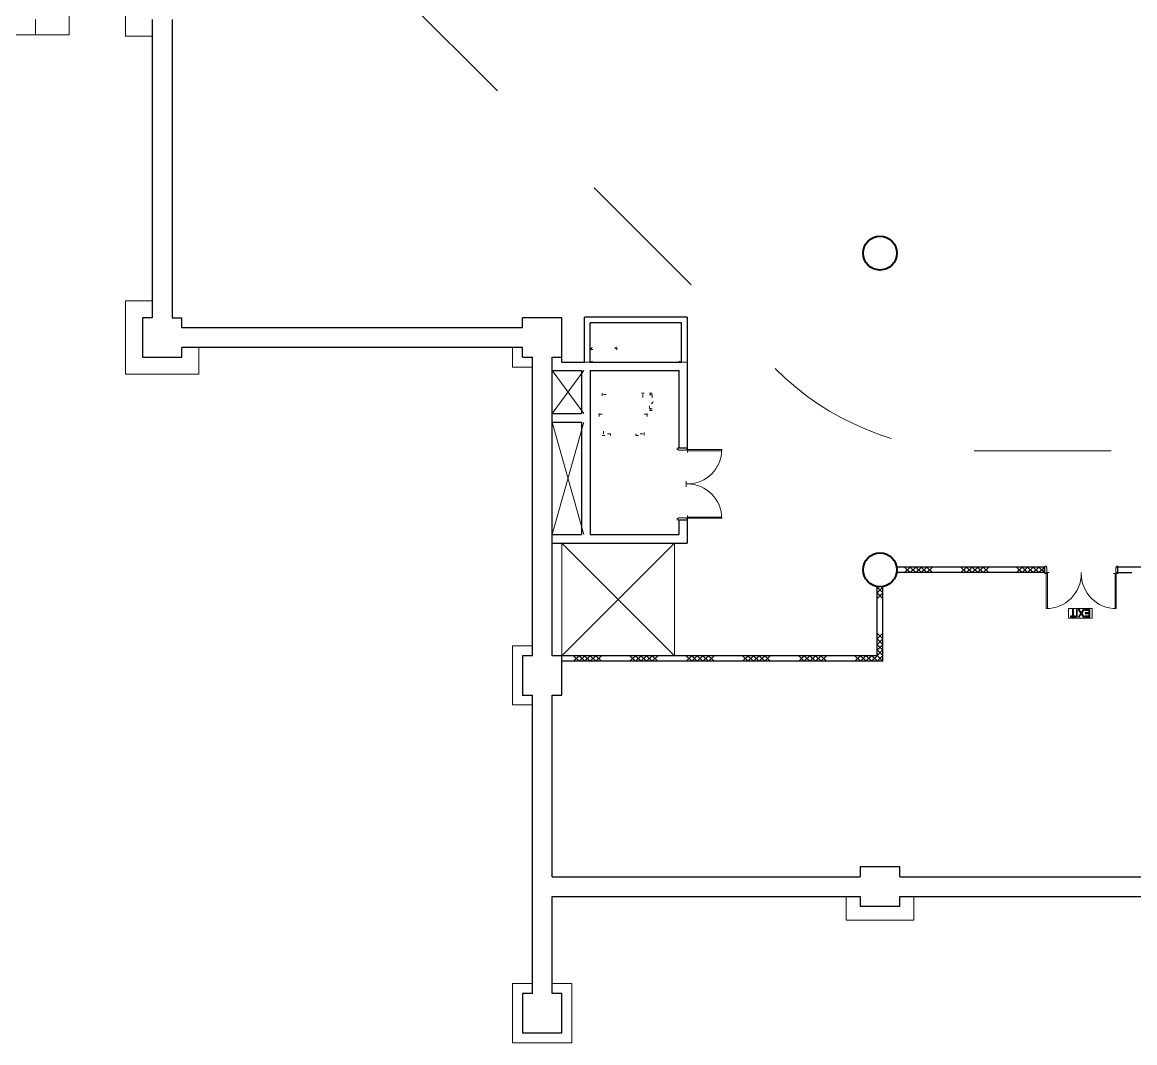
# Model space of a CAD drawing. Header units: metres. Extents: x 1807 to 3745, y 842 to 1968.
# Drawn here: x 3560.53 to 3600.05, y 1258.95 to 1295.2 of the extents above; entities that cross this region are included whole.
import ezdxf

# ---------------------------------------------------------------- set-up
doc = ezdxf.new("R2010")
doc.units = ezdxf.units.M
doc.header["$MEASUREMENT"] = 0
for name, pattern in [('DGN1', [7.299439, 0, -7.299439]), ('DGN2', [9.732586, 4.866293, -4.866293]), ('DGN4', [19.465171, 9.732586, -4.866293, 0, -4.866293])]:
    doc.linetypes.add(name, pattern=pattern)
doc.layers.add('Level 1', color=7, linetype='Continuous', lineweight=0)

msp = doc.modelspace()

# ---------------------------------------------------------------- linework, layer by layer
at = {"layer": 'Level 1', "color": 7, "linetype": 'DGN2', "lineweight": 0}
for p, q in [((3567.087, 1303.083), (3587.269, 1282.9)), ((3594.34, 1279.971), (3615.199, 1279.971))]:
    msp.add_line(p, q, dxfattribs=at)
at = {"layer": 'Level 1', "color": 7, "linetype": 'Continuous', "lineweight": 13}
for p in [(3562.2, 1295.65), (3559.8, 1294.75)]:
    msp.add_line(p, (3562.2, 1294.75), dxfattribs=at)
at = {"layer": 'Level 1', "color": 7, "linetype": 'Continuous', "lineweight": 0}
for p, q in [((3564.199, 1294.701), (3564.199, 1295.651)), ((3561, 1294.75), (3561, 1295.3)), ((3565.149, 1284.701), (3565.149, 1295.301)), ((3565.849, 1295.301), (3565.849, 1284.7)), ((3565.149, 1294.701), (3564.199, 1294.701)), ((3564.199, 1282.701), (3564.199, 1285.3)), ((3565.149, 1285.3), (3564.199, 1285.3)), ((3564.799, 1284.7), (3565.149, 1284.701)), ((3564.799, 1283.3), (3564.799, 1284.7)), ((3565.849, 1284.7), (3566.198, 1284.7)), ((3566.198, 1284.7), (3566.199, 1284.351)), ((3578.299, 1284.35), (3578.299, 1284.7)), ((3578.299, 1284.7), (3579.699, 1284.7)), ((3579.699, 1284.7), (3579.699, 1283.3)), ((3584.149, 1284.725), (3580.499, 1284.725)), ((3580.499, 1284.725), (3580.499, 1283.125)), ((3580.699, 1284.525), (3583.949, 1284.526)), ((3580.699, 1283.125), (3580.699, 1284.525)), ((3583.949, 1284.526), (3583.949, 1283.125)), ((3584.149, 1283.125), (3584.149, 1284.725)), ((3566.199, 1284.351), (3578.299, 1284.35)), ((3578.299, 1283.651), (3566.199, 1283.651)), ((3566.199, 1283.651), (3566.199, 1283.3)), ((3566.799, 1282.701), (3566.799, 1283.65)), ((3577.949, 1283.651), (3577.949, 1282.95)), ((3578.299, 1283.3), (3578.299, 1283.651)), ((3566.199, 1283.3), (3564.799, 1283.3)), ((3578.649, 1283.3), (3578.299, 1283.3)), ((3578.649, 1272.7), (3578.649, 1283.3)), ((3579.699, 1283.3), (3579.349, 1283.3)), ((3579.349, 1283.3), (3579.349, 1272.7)), ((3579.699, 1283.3), (3579.349, 1283.3)), ((3579.349, 1283.3), (3579.349, 1282.825)), ((3579.699, 1283.125), (3579.699, 1283.3)), ((3577.949, 1282.95), (3578.649, 1282.95)), ((3584.149, 1283.125), (3579.699, 1283.125)), ((3580.499, 1283.125), (3580.699, 1283.125)), ((3583.949, 1283.125), (3584.149, 1283.125)), ((3584.149, 1280.08), (3584.149, 1283.125)), ((3564.199, 1282.701), (3566.799, 1282.701)), ((3580.474, 1281.3), (3579.349, 1282.825)), ((3579.349, 1281.3), (3580.474, 1282.825)), ((3579.349, 1282.825), (3580.399, 1282.825)), ((3580.399, 1282.825), (3580.399, 1281.3)), ((3580.699, 1277), (3580.699, 1282.825)), ((3580.699, 1282.825), (3583.849, 1282.825)), ((3583.849, 1282.825), (3583.849, 1280.08)), ((3580.399, 1281.3), (3579.349, 1281.3)), ((3579.349, 1281.3), (3579.349, 1281)), ((3579.349, 1277), (3580.474, 1281)), ((3579.349, 1281), (3580.474, 1277)), ((3579.349, 1281), (3580.399, 1281)), ((3580.399, 1281), (3580.399, 1277)), ((3583.789, 1280.07), (3584.159, 1280.07)), ((3583.789, 1280.025), (3583.789, 1280.07)), ((3583.834, 1280.025), (3583.789, 1280.025)), ((3583.824, 1280.08), (3583.824, 1280.07)), ((3584.124, 1280.08), (3583.824, 1280.08)), ((3583.824, 1280.07), (3584.124, 1280.07)), ((3583.834, 1280), (3583.834, 1280.025)), ((3584.114, 1280), (3583.834, 1280)), ((3583.849, 1280.08), (3584.149, 1280.08)), ((3584.159, 1280.025), (3584.114, 1280.025)), ((3584.114, 1280.025), (3584.114, 1280)), ((3584.124, 1280.07), (3584.124, 1280.08)), ((3584.159, 1280.07), (3584.159, 1280.025)), ((3584.159, 1280.02), (3585.379, 1280.02)), ((3584.159, 1279.98), (3584.159, 1280.02)), ((3585.376, 1279.98), (3584.159, 1279.98)), ((3585.379, 1280.02), (3585.376, 1279.98)), ((3583.834, 1277.575), (3583.789, 1277.575)), ((3583.789, 1277.575), (3583.789, 1277.53)), ((3583.789, 1277.53), (3584.159, 1277.53)), ((3583.824, 1277.52), (3583.824, 1277.53)), ((3583.824, 1277.53), (3584.124, 1277.53)), ((3584.124, 1277.52), (3583.824, 1277.52)), ((3584.114, 1277.6), (3583.834, 1277.6)), ((3583.834, 1277.6), (3583.834, 1277.575)), ((3584.149, 1277.52), (3583.849, 1277.52)), ((3583.849, 1277.52), (3583.85, 1277)), ((3584.114, 1277.575), (3584.114, 1277.6)), ((3584.159, 1277.575), (3584.114, 1277.575)), ((3584.124, 1277.53), (3584.124, 1277.52)), ((3584.149, 1276.7), (3584.149, 1277.52)), ((3585.376, 1277.62), (3584.159, 1277.62)), ((3584.159, 1277.62), (3584.159, 1277.58)), ((3584.159, 1277.58), (3585.379, 1277.58)), ((3584.159, 1277.53), (3584.159, 1277.575)), ((3585.379, 1277.58), (3585.376, 1277.62)), ((3579.824, 1277), (3579.349, 1277)), ((3579.349, 1277), (3579.349, 1276.7)), ((3580.399, 1277), (3579.824, 1277)), ((3583.85, 1277), (3580.699, 1277)), ((3579.349, 1276.7), (3584.149, 1276.7)), ((3591.875, 1275.85), (3591.869, 1275.844)), ((3592.073, 1275.65), (3591.873, 1275.85)), ((3592.073, 1275.85), (3591.873, 1275.65)), ((3592.271, 1275.65), (3592.071, 1275.85)), ((3592.271, 1275.85), (3592.071, 1275.65)), ((3592.469, 1275.65), (3592.269, 1275.85)), ((3592.469, 1275.85), (3592.269, 1275.65)), ((3592.667, 1275.65), (3592.467, 1275.85)), ((3592.667, 1275.85), (3592.467, 1275.65)), ((3592.865, 1275.65), (3592.665, 1275.85)), ((3592.865, 1275.85), (3592.665, 1275.65)), ((3592.869, 1275.844), (3592.863, 1275.85)), ((3593.875, 1275.85), (3593.869, 1275.844)), ((3594.073, 1275.65), (3593.873, 1275.85)), ((3594.073, 1275.85), (3593.873, 1275.65)), ((3594.271, 1275.65), (3594.071, 1275.85)), ((3594.271, 1275.85), (3594.071, 1275.65)), ((3594.469, 1275.65), (3594.269, 1275.85)), ((3594.469, 1275.85), (3594.269, 1275.65)), ((3594.667, 1275.65), (3594.467, 1275.85)), ((3594.667, 1275.85), (3594.467, 1275.65)), ((3594.865, 1275.65), (3594.665, 1275.85)), ((3594.865, 1275.85), (3594.665, 1275.65)), ((3594.869, 1275.844), (3594.863, 1275.85)), ((3595.848, 1275.85), (3595.842, 1275.844)), ((3596.046, 1275.65), (3595.846, 1275.85)), ((3596.046, 1275.85), (3595.846, 1275.65)), ((3596.243, 1275.65), (3596.044, 1275.85)), ((3596.244, 1275.85), (3596.044, 1275.65)), ((3596.442, 1275.65), (3596.242, 1275.85)), ((3596.442, 1275.85), (3596.242, 1275.65)), ((3596.64, 1275.65), (3596.44, 1275.85)), ((3596.64, 1275.85), (3596.44, 1275.65)), ((3596.838, 1275.65), (3596.638, 1275.85)), ((3596.838, 1275.85), (3596.638, 1275.65)), ((3596.841, 1275.844), (3596.836, 1275.85)), ((3596.844, 1275.85), (3596.854, 1275.85)), ((3596.844, 1275.65), (3596.844, 1275.85)), ((3596.854, 1275.885), (3596.854, 1275.615)), ((3596.899, 1275.885), (3596.854, 1275.885)), ((3596.854, 1275.85), (3596.854, 1275.65)), ((3596.899, 1275.84), (3596.899, 1275.885)), ((3596.924, 1275.84), (3596.899, 1275.84)), ((3596.924, 1275.66), (3596.924, 1275.84)), ((3599.374, 1275.66), (3599.374, 1275.84)), ((3599.374, 1275.84), (3599.399, 1275.84)), ((3599.399, 1275.84), (3599.399, 1275.885)), ((3599.399, 1275.885), (3599.444, 1275.885)), ((3599.444, 1275.885), (3599.444, 1275.615)), ((3599.454, 1275.85), (3599.444, 1275.85)), ((3599.444, 1275.85), (3599.444, 1275.65)), ((3599.454, 1275.65), (3599.454, 1275.85)), ((3591.875, 1275.65), (3591.869, 1275.656)), ((3592.869, 1275.656), (3592.863, 1275.65)), ((3593.875, 1275.65), (3593.869, 1275.656)), ((3594.869, 1275.656), (3594.863, 1275.65)), ((3595.848, 1275.65), (3595.842, 1275.656)), ((3596.841, 1275.656), (3596.835, 1275.65)), ((3596.854, 1275.65), (3596.844, 1275.65)), ((3596.854, 1275.615), (3596.899, 1275.615)), ((3596.899, 1275.615), (3596.899, 1275.66)), ((3596.899, 1275.66), (3596.924, 1275.66)), ((3596.904, 1275.615), (3596.904, 1274.37)), ((3596.944, 1275.615), (3596.904, 1275.615)), ((3596.944, 1274.37), (3596.944, 1275.615)), ((3599.354, 1274.37), (3599.354, 1275.615)), ((3599.354, 1275.615), (3599.394, 1275.615)), ((3599.399, 1275.66), (3599.374, 1275.66)), ((3599.394, 1275.615), (3599.394, 1274.37)), ((3599.399, 1275.615), (3599.399, 1275.66)), ((3599.444, 1275.615), (3599.399, 1275.615)), ((3599.444, 1275.65), (3599.454, 1275.65)), ((3591.099, 1275.13), (3590.899, 1274.93)), ((3590.899, 1275.13), (3591.099, 1274.93)), ((3591.099, 1274.932), (3590.899, 1274.732)), ((3590.899, 1274.932), (3591.099, 1274.732)), ((3598.539, 1274.376), (3597.699, 1274.377)), ((3597.699, 1274.377), (3597.699, 1274.027)), ((3598.539, 1274.027), (3598.539, 1274.376)), ((3597.699, 1274.027), (3598.539, 1274.027)), ((3590.905, 1273.5), (3590.899, 1273.494)), ((3591.099, 1273.496), (3590.899, 1273.296)), ((3590.899, 1273.496), (3591.099, 1273.296)), ((3591.093, 1273.5), (3591.099, 1273.494)), ((3578.649, 1273.05), (3577.949, 1273.05)), ((3577.949, 1273.05), (3577.949, 1270.95)), ((3591.099, 1273.298), (3590.899, 1273.098)), ((3590.899, 1273.298), (3591.099, 1273.098)), ((3591.099, 1273.1), (3590.899, 1272.9)), ((3590.899, 1273.1), (3591.099, 1272.9)), ((3578.299, 1271.3), (3578.299, 1272.7)), ((3578.299, 1272.7), (3578.649, 1272.7)), ((3579.349, 1272.7), (3579.699, 1272.7)), ((3579.699, 1272.7), (3579.699, 1271.3)), ((3580.113, 1272.7), (3580.107, 1272.694)), ((3580.311, 1272.5), (3580.111, 1272.7)), ((3580.311, 1272.7), (3580.111, 1272.5)), ((3580.509, 1272.5), (3580.309, 1272.7)), ((3580.509, 1272.7), (3580.309, 1272.5)), ((3580.707, 1272.5), (3580.507, 1272.7)), ((3580.707, 1272.7), (3580.507, 1272.5)), ((3580.905, 1272.5), (3580.705, 1272.7)), ((3580.905, 1272.7), (3580.705, 1272.5)), ((3581.103, 1272.5), (3580.903, 1272.7)), ((3581.103, 1272.7), (3580.903, 1272.5)), ((3581.107, 1272.694), (3581.101, 1272.7)), ((3582.113, 1272.7), (3582.107, 1272.694)), ((3582.311, 1272.5), (3582.111, 1272.7)), ((3582.311, 1272.7), (3582.111, 1272.5)), ((3582.509, 1272.5), (3582.309, 1272.7)), ((3582.509, 1272.7), (3582.309, 1272.5)), ((3582.707, 1272.5), (3582.507, 1272.7)), ((3582.707, 1272.7), (3582.507, 1272.5)), ((3582.905, 1272.5), (3582.705, 1272.7)), ((3582.905, 1272.7), (3582.705, 1272.5)), ((3583.103, 1272.5), (3582.903, 1272.7)), ((3583.103, 1272.7), (3582.903, 1272.5)), ((3583.107, 1272.694), (3583.101, 1272.7)), ((3584.113, 1272.7), (3584.107, 1272.694)), ((3584.311, 1272.5), (3584.111, 1272.7)), ((3584.311, 1272.7), (3584.111, 1272.5)), ((3584.509, 1272.5), (3584.309, 1272.7)), ((3584.509, 1272.7), (3584.309, 1272.5)), ((3584.707, 1272.5), (3584.507, 1272.7)), ((3584.707, 1272.7), (3584.507, 1272.5)), ((3584.905, 1272.5), (3584.705, 1272.7)), ((3584.905, 1272.7), (3584.705, 1272.5)), ((3585.103, 1272.5), (3584.903, 1272.7)), ((3585.103, 1272.7), (3584.903, 1272.5)), ((3585.107, 1272.694), (3585.101, 1272.7)), ((3586.113, 1272.7), (3586.107, 1272.694)), ((3586.311, 1272.5), (3586.111, 1272.7)), ((3586.311, 1272.7), (3586.111, 1272.5)), ((3586.509, 1272.5), (3586.309, 1272.7)), ((3586.509, 1272.7), (3586.309, 1272.5)), ((3586.707, 1272.5), (3586.507, 1272.7)), ((3586.707, 1272.7), (3586.507, 1272.5)), ((3586.905, 1272.5), (3586.705, 1272.7)), ((3586.905, 1272.7), (3586.705, 1272.5)), ((3587.103, 1272.5), (3586.903, 1272.7)), ((3587.103, 1272.7), (3586.903, 1272.5)), ((3587.107, 1272.694), (3587.101, 1272.7)), ((3588.113, 1272.7), (3588.107, 1272.694)), ((3588.311, 1272.5), (3588.111, 1272.7)), ((3588.311, 1272.7), (3588.111, 1272.5)), ((3588.509, 1272.5), (3588.309, 1272.7)), ((3588.509, 1272.7), (3588.309, 1272.5)), ((3588.707, 1272.5), (3588.507, 1272.7)), ((3588.707, 1272.7), (3588.507, 1272.5)), ((3588.905, 1272.5), (3588.705, 1272.7)), ((3588.905, 1272.7), (3588.705, 1272.5)), ((3589.103, 1272.5), (3588.903, 1272.7)), ((3589.103, 1272.7), (3588.903, 1272.5)), ((3589.107, 1272.694), (3589.101, 1272.7)), ((3590.105, 1272.7), (3590.099, 1272.694)), ((3590.303, 1272.7), (3590.103, 1272.5)), ((3590.111, 1272.7), (3590.311, 1272.5)), ((3590.501, 1272.7), (3590.301, 1272.5)), ((3590.309, 1272.7), (3590.509, 1272.5)), ((3590.699, 1272.7), (3590.499, 1272.5)), ((3590.507, 1272.7), (3590.707, 1272.5)), ((3590.897, 1272.7), (3590.697, 1272.5)), ((3590.705, 1272.7), (3590.905, 1272.5)), ((3591.099, 1272.704), (3590.895, 1272.5)), ((3591.099, 1272.902), (3590.899, 1272.702)), ((3590.899, 1272.902), (3591.099, 1272.702)), ((3590.899, 1272.704), (3591.099, 1272.504)), ((3580.113, 1272.5), (3580.107, 1272.506)), ((3581.107, 1272.506), (3581.101, 1272.5)), ((3582.113, 1272.5), (3582.107, 1272.506)), ((3583.107, 1272.506), (3583.101, 1272.5)), ((3584.113, 1272.5), (3584.107, 1272.506)), ((3585.107, 1272.506), (3585.101, 1272.5)), ((3586.113, 1272.5), (3586.107, 1272.506)), ((3587.107, 1272.506), (3587.101, 1272.5)), ((3588.113, 1272.5), (3588.107, 1272.506)), ((3589.107, 1272.506), (3589.101, 1272.5)), ((3590.099, 1272.514), (3590.113, 1272.5)), ((3591.099, 1272.506), (3591.093, 1272.5)), ((3578.649, 1271.3), (3578.299, 1271.3)), ((3578.649, 1260.7), (3578.649, 1271.3)), ((3579.699, 1271.3), (3579.349, 1271.3)), ((3579.349, 1271.3), (3579.349, 1264.85)), ((3577.949, 1270.95), (3578.649, 1270.95)), ((3590.299, 1264.85), (3590.299, 1265.2)), ((3590.299, 1265.2), (3591.699, 1265.2)), ((3591.699, 1265.2), (3591.699, 1264.85)), ((3579.349, 1264.85), (3590.299, 1264.85)), ((3591.699, 1264.85), (3602.299, 1264.85)), ((3590.299, 1264.15), (3579.349, 1264.15)), ((3579.349, 1264.15), (3579.349, 1260.701)), ((3589.799, 1264.15), (3589.799, 1263.3)), ((3590.299, 1263.8), (3590.299, 1264.15)), ((3602.299, 1264.15), (3591.699, 1264.15)), ((3591.699, 1264.15), (3591.699, 1263.8)), ((3592.199, 1263.3), (3592.199, 1264.15)), ((3591.699, 1263.8), (3590.299, 1263.8)), ((3589.799, 1263.3), (3592.199, 1263.3)), ((3578.649, 1261.05), (3577.949, 1261.05)), ((3577.949, 1261.05), (3577.949, 1258.95)), ((3580.049, 1261.05), (3579.349, 1261.05)), ((3580.049, 1258.95), (3580.049, 1261.05)), ((3578.299, 1259.301), (3578.299, 1260.7)), ((3578.299, 1260.7), (3578.649, 1260.7)), ((3579.349, 1260.701), (3579.699, 1260.7)), ((3579.699, 1260.7), (3579.699, 1259.3)), ((3579.699, 1259.3), (3578.299, 1259.301)), ((3577.949, 1258.95), (3580.049, 1258.95))]:
    msp.add_line(p, q, dxfattribs=at)
at = {"layer": 'Level 1', "color": 7, "linetype": 'Continuous', "lineweight": 30}
for p, q in [((3565.149, 1295.301), (3565.149, 1284.701)), ((3565.849, 1295.301), (3565.849, 1284.7)), ((3565.149, 1284.7), (3564.799, 1284.7)), ((3564.799, 1284.7), (3564.799, 1283.3)), ((3565.849, 1284.7), (3566.198, 1284.7)), ((3566.199, 1284.351), (3566.198, 1284.7)), ((3579.699, 1284.7), (3578.299, 1284.7)), ((3578.299, 1284.35), (3578.299, 1284.7)), ((3579.699, 1283.3), (3579.699, 1284.7)), ((3580.499, 1283.125), (3580.499, 1284.725)), ((3584.149, 1284.725), (3580.499, 1284.725)), ((3583.949, 1284.526), (3580.699, 1284.525)), ((3580.699, 1283.125), (3580.699, 1284.525)), ((3583.949, 1283.125), (3583.949, 1284.526)), ((3584.149, 1284.725), (3584.149, 1280.08)), ((3578.299, 1284.35), (3566.199, 1284.351)), ((3578.299, 1283.651), (3566.199, 1283.651)), ((3566.199, 1283.3), (3566.199, 1283.651)), ((3578.299, 1283.3), (3578.299, 1283.651)), ((3564.799, 1283.3), (3566.199, 1283.3)), ((3578.299, 1283.3), (3578.649, 1283.3)), ((3578.649, 1272.7), (3578.649, 1283.3)), ((3579.349, 1283.3), (3579.699, 1283.3)), ((3579.349, 1272.7), (3579.349, 1283.3)), ((3579.699, 1283.125), (3579.699, 1283.3)), ((3579.699, 1283.125), (3580.499, 1283.125)), ((3580.699, 1283.125), (3583.949, 1283.125)), ((3579.349, 1282.825), (3580.399, 1282.825)), ((3580.399, 1282.825), (3580.399, 1281.3)), ((3580.699, 1282.825), (3580.699, 1277)), ((3580.699, 1282.825), (3583.849, 1282.825)), ((3583.849, 1282.825), (3583.849, 1280.08)), ((3579.349, 1281.3), (3580.399, 1281.3)), ((3579.349, 1281), (3580.399, 1281)), ((3580.399, 1281), (3580.399, 1277)), ((3583.849, 1280.08), (3584.149, 1280.08)), ((3583.849, 1277.52), (3584.149, 1277.52)), ((3583.849, 1277.52), (3583.85, 1277)), ((3584.149, 1277.52), (3584.149, 1276.7)), ((3579.349, 1277), (3580.399, 1277)), ((3580.699, 1277), (3583.85, 1277)), ((3579.349, 1276.7), (3584.149, 1276.7)), ((3591.594, 1275.83), (3591.619, 1275.831)), ((3596.844, 1275.85), (3591.619, 1275.85)), ((3591.619, 1275.831), (3591.619, 1275.85)), ((3596.844, 1275.65), (3596.844, 1275.85)), ((3599.454, 1275.65), (3599.454, 1275.85)), ((3602.379, 1275.85), (3599.454, 1275.85)), ((3591.594, 1275.67), (3591.618, 1275.67)), ((3591.618, 1275.67), (3591.619, 1275.65)), ((3596.844, 1275.65), (3591.619, 1275.65)), ((3599.454, 1275.65), (3599.949, 1275.65)), ((3590.899, 1272.7), (3590.899, 1275.131)), ((3590.919, 1275.131), (3590.899, 1275.131)), ((3590.919, 1275.156), (3590.919, 1275.131)), ((3591.079, 1275.156), (3591.079, 1275.131)), ((3591.079, 1275.131), (3591.099, 1275.131)), ((3591.099, 1272.5), (3591.099, 1275.131)), ((3597.868, 1274.342), (3597.843, 1274.342)), ((3597.843, 1274.342), (3597.843, 1274.1)), ((3597.868, 1274.1), (3597.868, 1274.342)), ((3598.009, 1274.342), (3597.984, 1274.342)), ((3597.984, 1274.342), (3597.984, 1274.078)), ((3598.009, 1274.078), (3598.009, 1274.342)), ((3598.073, 1274.342), (3598.044, 1274.342)), ((3598.044, 1274.342), (3598.121, 1274.227)), ((3598.121, 1274.186), (3598.05, 1274.078)), ((3598.149, 1274.227), (3598.073, 1274.342)), ((3598.079, 1274.078), (3598.149, 1274.186)), ((3598.121, 1274.227), (3598.149, 1274.227)), ((3598.149, 1274.227), (3598.121, 1274.227)), ((3598.121, 1274.227), (3598.135, 1274.207)), ((3598.134, 1274.206), (3598.121, 1274.186)), ((3598.149, 1274.186), (3598.121, 1274.186)), ((3598.121, 1274.186), (3598.149, 1274.186)), ((3598.135, 1274.207), (3598.134, 1274.206)), ((3598.222, 1274.342), (3598.149, 1274.227)), ((3598.149, 1274.186), (3598.219, 1274.078)), ((3598.162, 1274.206), (3598.163, 1274.207)), ((3598.176, 1274.186), (3598.162, 1274.206)), ((3598.163, 1274.207), (3598.176, 1274.227)), ((3598.176, 1274.227), (3598.251, 1274.342)), ((3598.248, 1274.078), (3598.176, 1274.186)), ((3598.251, 1274.342), (3598.222, 1274.342)), ((3598.448, 1274.342), (3598.27, 1274.342)), ((3598.27, 1274.342), (3598.27, 1274.32)), ((3598.27, 1274.32), (3598.423, 1274.32)), ((3598.423, 1274.217), (3598.288, 1274.217)), ((3598.288, 1274.217), (3598.288, 1274.196)), ((3598.288, 1274.196), (3598.423, 1274.196)), ((3598.423, 1274.32), (3598.423, 1274.217)), ((3598.423, 1274.196), (3598.423, 1274.1)), ((3598.448, 1274.32), (3598.448, 1274.342)), ((3598.448, 1274.217), (3598.448, 1274.32)), ((3598.448, 1274.196), (3598.448, 1274.217)), ((3598.448, 1274.1), (3598.448, 1274.196)), ((3597.95, 1274.1), (3597.761, 1274.1)), ((3597.761, 1274.1), (3597.761, 1274.078)), ((3597.761, 1274.078), (3597.95, 1274.078)), ((3597.843, 1274.1), (3597.868, 1274.1)), ((3597.95, 1274.078), (3597.95, 1274.1)), ((3597.984, 1274.078), (3598.009, 1274.078)), ((3598.05, 1274.078), (3598.079, 1274.078)), ((3598.219, 1274.078), (3598.248, 1274.078)), ((3598.423, 1274.1), (3598.275, 1274.1)), ((3598.275, 1274.1), (3598.275, 1274.078)), ((3598.275, 1274.078), (3598.448, 1274.078)), ((3598.448, 1274.078), (3598.448, 1274.1)), ((3578.649, 1272.7), (3578.299, 1272.7)), ((3578.299, 1272.7), (3578.299, 1271.3)), ((3579.699, 1272.7), (3579.349, 1272.7)), ((3590.899, 1272.7), (3579.699, 1272.7)), ((3579.699, 1271.3), (3579.699, 1272.7)), ((3591.099, 1272.5), (3579.699, 1272.5)), ((3578.299, 1271.3), (3578.649, 1271.3)), ((3578.649, 1260.7), (3578.649, 1271.3)), ((3579.349, 1271.3), (3579.699, 1271.3)), ((3579.349, 1264.85), (3579.349, 1271.3)), ((3591.699, 1265.2), (3590.299, 1265.2)), ((3590.299, 1265.2), (3590.299, 1264.85)), ((3591.699, 1264.85), (3591.699, 1265.2)), ((3579.349, 1264.85), (3590.299, 1264.85)), ((3591.699, 1264.85), (3602.299, 1264.85)), ((3579.349, 1260.701), (3579.349, 1264.15)), ((3579.349, 1264.15), (3590.299, 1264.15)), ((3590.299, 1264.15), (3590.299, 1263.8)), ((3591.699, 1264.15), (3602.299, 1264.15)), ((3591.699, 1263.8), (3591.699, 1264.15)), ((3590.299, 1263.8), (3591.699, 1263.8)), ((3578.649, 1260.7), (3578.299, 1260.7)), ((3578.299, 1260.7), (3578.299, 1259.301)), ((3579.699, 1260.7), (3579.349, 1260.701)), ((3579.699, 1259.3), (3579.699, 1260.7)), ((3578.299, 1259.301), (3579.699, 1259.3))]:
    msp.add_line(p, q, dxfattribs=at)
at = {"layer": 'Level 1', "color": 7, "linetype": 'DGN1', "lineweight": 0}
for p, q in [((3580.699, 1283.125), (3583.949, 1284.525)), ((3581.649, 1284.525), (3580.699, 1284.525)), ((3580.699, 1284.525), (3580.699, 1283.575)), ((3580.699, 1283.575), (3581.649, 1284.525)), ((3581.649, 1283.575), (3580.699, 1284.525)), ((3580.699, 1283.125), (3580.699, 1284.525)), ((3580.699, 1284.525), (3583.949, 1284.525)), ((3581.649, 1283.575), (3581.649, 1284.525)), ((3583.949, 1284.525), (3583.949, 1283.125)), ((3583.949, 1283.125), (3581.649, 1284.116)), ((3580.699, 1283.575), (3581.649, 1283.575)), ((3581.124, 1282.026), (3581.124, 1280.526)), ((3582.625, 1282.025), (3581.124, 1282.026)), ((3581.174, 1280.576), (3581.174, 1281.976)), ((3581.174, 1281.976), (3582.574, 1281.975)), ((3582.574, 1281.975), (3582.574, 1280.576)), ((3582.624, 1280.526), (3582.625, 1282.025)), ((3582.813, 1282.026), (3582.911, 1282.026)), ((3582.813, 1281.961), (3582.911, 1281.96)), ((3582.813, 1281.473), (3582.813, 1281.961)), ((3582.862, 1281.96), (3582.862, 1282.026)), ((3582.911, 1281.96), (3582.911, 1281.473)), ((3581.024, 1281.2), (3581.024, 1281.35)), ((3582.725, 1281.2), (3582.724, 1281.35)), ((3582.911, 1281.473), (3582.813, 1281.473)), ((3582.813, 1281.408), (3582.911, 1281.408)), ((3582.862, 1281.473), (3582.862, 1281.408)), ((3581.124, 1281.275), (3581.024, 1281.275)), ((3582.624, 1281.275), (3582.724, 1281.275)), ((3581.124, 1280.526), (3581.424, 1280.526)), ((3581.424, 1280.576), (3581.174, 1280.576)), ((3581.424, 1280.526), (3581.424, 1280.576)), ((3582.574, 1280.576), (3582.324, 1280.576)), ((3582.324, 1280.576), (3582.324, 1280.526)), ((3582.324, 1280.526), (3582.624, 1280.526)), ((3584.119, 1278.803), (3584.119, 1280.02)), ((3584.119, 1280.02), (3584.159, 1280.02)), ((3584.159, 1280.02), (3584.159, 1278.8)), ((3584.159, 1278.8), (3584.119, 1278.803)), ((3584.159, 1278.8), (3584.119, 1278.797)), ((3584.119, 1278.797), (3584.119, 1277.58)), ((3584.159, 1277.58), (3584.159, 1278.8)), ((3584.119, 1277.58), (3584.159, 1277.58)), ((3596.904, 1275.655), (3599.394, 1275.655)), ((3596.904, 1275.655), (3596.904, 1275.615)), ((3599.394, 1275.615), (3596.904, 1275.615)), ((3598.149, 1275.615), (3598.149, 1275.655)), ((3599.394, 1275.655), (3599.394, 1275.615))]:
    msp.add_line(p, q, dxfattribs=at)
at = {"layer": 'Level 1', "color": 7, "linetype": 'DGN4', "lineweight": 0}
for p, q in [((3583.699, 1272.7), (3579.699, 1276.7)), ((3579.699, 1272.7), (3583.699, 1276.7)), ((3579.699, 1272.7), (3579.699, 1276.7)), ((3579.699, 1276.7), (3583.699, 1276.7)), ((3583.699, 1276.7), (3583.699, 1272.7)), ((3583.699, 1272.7), (3579.699, 1272.7))]:
    msp.add_line(p, q, dxfattribs=at)
at = {"layer": 'Level 1', "color": 7, "linetype": 'Continuous', "lineweight": 40}
for centre in [(3590.999, 1287), (3590.999, 1275.75)]:
    msp.add_circle(centre, 0.6, dxfattribs=at)
at = {"layer": 'Level 1', "color": 7, "linetype": 'Continuous', "lineweight": 0}
for centre in [(3590.999, 1287), (3590.999, 1275.75)]:
    msp.add_circle(centre, 0.6, dxfattribs=at)
at = {"layer": 'Level 1', "color": 7, "linetype": 'DGN1', "lineweight": 0}
msp.add_circle((3582.862, 1281.717), 0.065, dxfattribs=at)
at = {"layer": 'Level 1', "color": 7, "linetype": 'DGN2', "lineweight": 0}
msp.add_arc((3594.341, 1289.971), 10, 224.9998, 269.9994, dxfattribs=at)
at = {"layer": 'Level 1', "color": 7, "linetype": 'Continuous', "lineweight": 0}
for centre, radius, start, end in [((3584.159, 1280.02), 1.22, 269.9998, 359.9998), ((3584.159, 1277.58), 1.22, 359.9998, 89.9998), ((3596.904, 1275.615), 1.245, 270.0085, 0.0038), ((3599.394, 1275.615), 1.245, 180.0038, 269.9903)]:
    msp.add_arc(centre, radius, start, end, dxfattribs=at)

doc.saveas('drawing.dxf')
